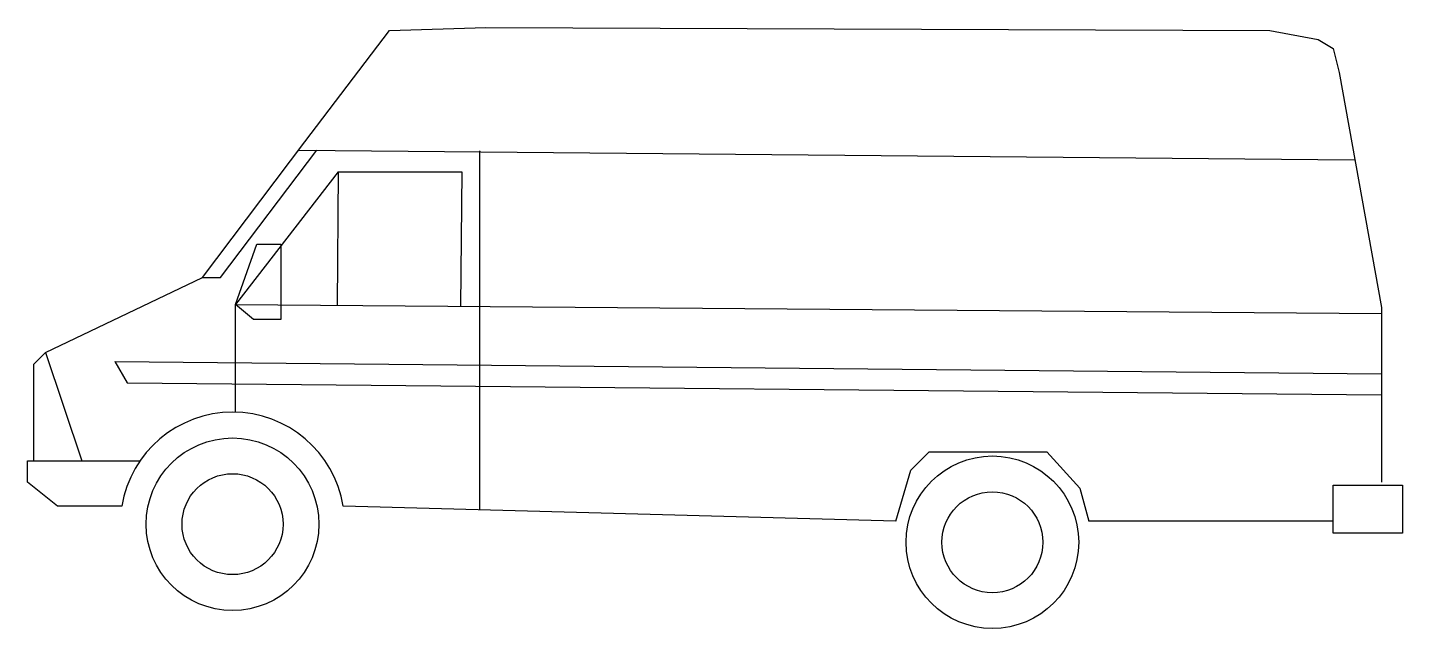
# Model space of a CAD drawing. Extents: x 17 to 388, y 0 to 162.
import ezdxf

# ---------------------------------------------------------------- set-up
doc = ezdxf.new("R2010")
doc.units = 0
doc.layers.get('0').update_dxf_attribs({"linetype": 'CONTINUOUS'})

msp = doc.modelspace()

# ---------------------------------------------------------------- linework, layer by layer
at = {"color": 0}
for points in [[(21.577046, 74.593315), (63.913348, 94.929659), (91.594776, 131.53508), (114.391247, 161.632869), (140.444355, 162.446323), (352.125865, 161.632869), (365.152419, 159.192508), (369.223218, 156.752146), (370.851538, 150.244516), (382.249773, 86.795121), (382.249773, 39.614803)], [(63.913348, 94.929659), (68.798306, 94.929659), (94.845517, 129.278869)], [(89.923483, 129.324992), (374.922336, 126.654356)], [(138.816036, 32.293719), (138.816036, 129.094717)], [(100.550533, 123.400541), (72.869105, 87.608575)], [(100.550533, 123.400541), (100.266505, 87.392467)], [(100.550533, 123.400541), (133.931078, 123.400541), (133.644973, 87.129182)], [(72.869105, 87.608575), (78.568222, 103.877651), (85.081499, 103.877651), (85.081499, 83.541306), (77.754062, 83.541306), (72.869105, 87.608575)], [(72.869105, 58.488966), (72.869105, 87.608575), (382.249773, 85.168214)], [(21.577046, 74.593315), (18.320407, 71.3395), (18.320407, 45.308979)], [(21.577046, 74.593315), (31.346961, 45.308979)], [(40.302718, 72.152954), (382.249773, 68.899139)], [(40.302718, 72.152954), (43.559357, 66.458777), (382.249773, 63.204963)], [(42.177508, 33.107172), (24.833684, 33.107172), (16.692088, 39.614803), (16.692088, 45.308979), (47.061547, 45.308979)], [(251.170069, 29.039904), (255.240867, 42.868618), (260.125824, 47.74934), (291.878051, 47.74934), (300.833808, 37.987895), (303.276286, 29.039904)], [(369.223218, 38.801349), (387.94889, 38.801349), (387.94889, 25.786089), (369.223218, 25.786089), (369.223218, 38.801349)], [(251.170069, 29.039904), (101.934906, 33.091691)], [(369.223218, 29.039904), (303.276286, 29.039904)]]:
    msp.add_lwpolyline(points, dxfattribs=at)
for centre, radius in [((72.054945, 28.226451), 23.310436), ((277.223178, 23.345728), 23.310436), ((72.054945, 28.226451), 13.637023), ((277.223178, 23.345728), 13.637023)]:
    msp.add_circle(centre, radius, dxfattribs=at)
msp.add_arc((72.054945, 28.226451), 30.273465, 9.248093, 170.722219, dxfattribs=at)

doc.saveas('drawing.dxf')
